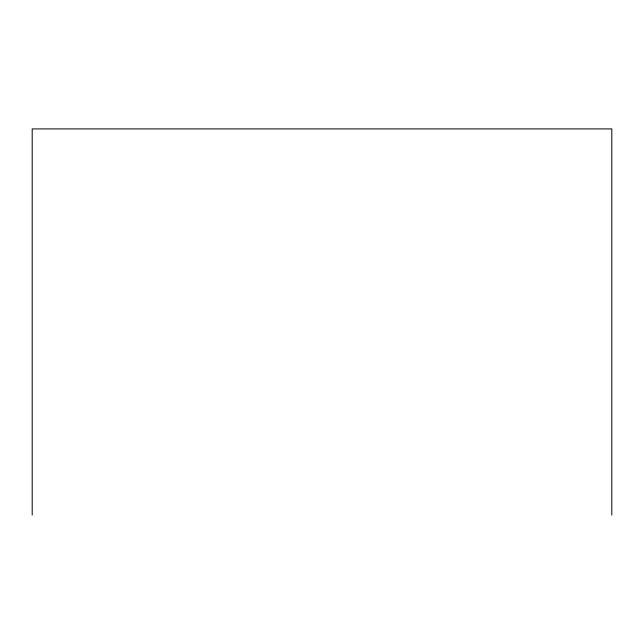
<?xml version="1.0" encoding="UTF-8"?>
<svg xmlns="http://www.w3.org/2000/svg" width="644" height="644" viewBox="0 0 644 644"><rect width="100%" height="100%" fill="white"/><g stroke="black" fill="none" stroke-linecap="round" stroke-linejoin="round"><path stroke-width="0.97" d="M611.8 515.087L611.8 128.913L32.2 128.913L32.2 515.087"/></g></svg>
